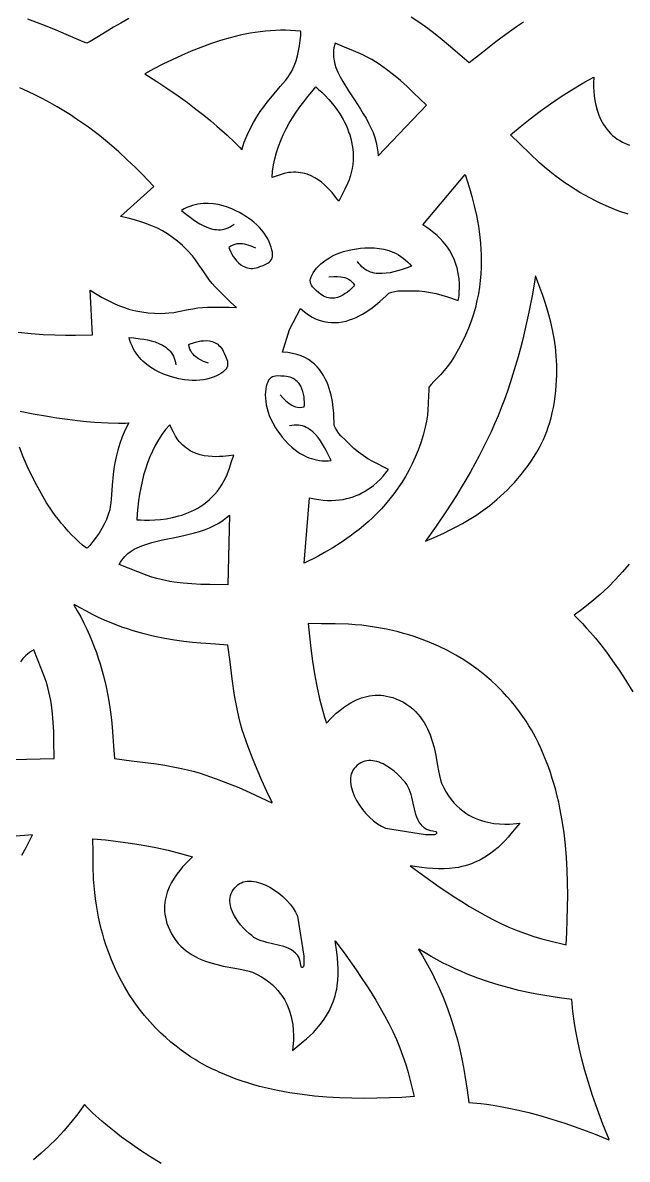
# Model space of a CAD drawing. Extents: x -125 to 125, y -125 to 125.
# Drawn here: x 34.9 to 71.8, y -71.8 to -2.4 of the extents above; entities that cross this region are included whole.
import ezdxf

# ---------------------------------------------------------------- set-up
doc = ezdxf.new("R2010")
doc.units = 0
doc.header["$MEASUREMENT"] = 0
doc.layers.add('LAYER_1', color=18, linetype='CONTINUOUS')
doc.layers.add('LAYER_2', color=150, linetype='CONTINUOUS')

msp = doc.modelspace()

# ---------------------------------------------------------------- linework, layer by layer
at = {"layer": 'LAYER_1'}
for points in [[(41.34, -2.194), (40.837, -2.469), (40.392, -2.724), (40.002, -2.956), (39.387, -3.339), (38.983, -3.591), (38.856, -3.661), (38.779, -3.688), (38.732, -3.681), (38.653, -3.655), (38.402, -3.551), (37.509, -3.16), (36.864, -2.886), (36.084, -2.572), (35.167, -2.223)], [(65.427, -2.418), (64.995, -2.703), (64.572, -3), (63.745, -3.621), (62.928, -4.257), (62.105, -4.885), (61.536, -4.398), (60.852, -3.808), (60.464, -3.484), (60.043, -3.147), (59.587, -2.801), (59.096, -2.451), (58.568, -2.101)], [(71.82, -14.138), (71.25, -13.942), (70.669, -13.712), (70.08, -13.448), (69.783, -13.302), (69.484, -13.146), (69.183, -12.981), (68.88, -12.806), (68.576, -12.62), (68.271, -12.424), (67.964, -12.218), (67.656, -12), (67.347, -11.771), (67.038, -11.531), (66.721, -11.269), (66.412, -10.998), (65.813, -10.435), (65.224, -9.86), (64.63, -9.291), (65.229, -8.799), (65.837, -8.317), (66.456, -7.846), (67.086, -7.391), (67.727, -6.953), (68.38, -6.535), (69.046, -6.139), (69.384, -5.951), (69.726, -5.769), (69.711, -6.144), (69.712, -6.375), (69.723, -6.629), (69.747, -6.901), (69.787, -7.187), (69.845, -7.483), (69.925, -7.783), (70.028, -8.084), (70.159, -8.381), (70.235, -8.527), (70.319, -8.669), (70.411, -8.809), (70.512, -8.945), (70.621, -9.076), (70.74, -9.202), (70.868, -9.323), (71.007, -9.438), (71.155, -9.546), (71.314, -9.647), (71.484, -9.74), (71.666, -9.825), (71.908, -9.92)], [(34.57, -21.342), (35.362, -21.423), (36.111, -21.476), (36.814, -21.507), (37.469, -21.52), (38.072, -21.521), (39.114, -21.507), (38.97, -18.767), (39.303, -18.973), (39.714, -19.218), (39.948, -19.347), (40.201, -19.477), (40.473, -19.605), (40.765, -19.728), (41.075, -19.843), (41.404, -19.946), (41.753, -20.035), (42.12, -20.108), (42.506, -20.16), (42.911, -20.189), (43.335, -20.191), (43.778, -20.165), (44.073, -20.129), (44.367, -20.08), (44.954, -19.964), (45.247, -19.908), (45.541, -19.86), (45.836, -19.826), (46.132, -19.811), (47.012, -19.808), (47.459, -19.816), (47.901, -19.834), (47.572, -19.533), (47.25, -19.222), (46.629, -18.597), (46.43, -18.377), (46.245, -18.145), (45.904, -17.656), (45.571, -17.159), (45.398, -16.916), (45.214, -16.682), (44.92, -16.35), (44.618, -16.053), (44.312, -15.787), (44.002, -15.551), (43.691, -15.342), (43.381, -15.159), (43.075, -14.999), (42.775, -14.86), (42.482, -14.741), (42.199, -14.639), (41.671, -14.478), (41.207, -14.361), (40.826, -14.271), (42.866, -12.436), (42.139, -11.689), (41.711, -11.263), (41.239, -10.809), (40.72, -10.334), (40.153, -9.842), (39.536, -9.34), (39.208, -9.086), (38.867, -8.832), (38.512, -8.578), (38.144, -8.325), (37.763, -8.074), (37.367, -7.824), (36.957, -7.578), (36.532, -7.335), (36.093, -7.097), (35.639, -6.864), (35.17, -6.636), (34.685, -6.415)], [(34.701, -26.16), (35.498, -26.32), (36.247, -26.455), (36.946, -26.567), (37.594, -26.659), (38.193, -26.732), (38.74, -26.788), (39.237, -26.83), (40.075, -26.877), (40.705, -26.891), (41.122, -26.887), (41.325, -26.882), (41.112, -27.312), (40.932, -27.734), (40.782, -28.147), (40.658, -28.55), (40.558, -28.941), (40.478, -29.32), (40.416, -29.685), (40.369, -30.035), (40.307, -30.687), (40.268, -31.267), (40.229, -31.767), (40.201, -31.984), (40.165, -32.178), (40.081, -32.479), (39.971, -32.771), (39.838, -33.056), (39.685, -33.333), (39.516, -33.603), (39.335, -33.864), (39.145, -34.118), (38.948, -34.364), (38.857, -34.459), (38.806, -34.501), (38.75, -34.535), (38.512, -34.34), (38.281, -34.136), (38.057, -33.926), (37.839, -33.709), (37.628, -33.485), (37.423, -33.255), (37.224, -33.019), (37.031, -32.777), (36.844, -32.529), (36.663, -32.277), (36.317, -31.757), (35.992, -31.22), (35.688, -30.668), (35.402, -30.103), (35.135, -29.527), (34.885, -28.943), (34.651, -28.353)], [(71.876, -35.502), (71.472, -35.979), (71.045, -36.447), (70.592, -36.904), (70.114, -37.351), (69.608, -37.786), (69.076, -38.21), (68.515, -38.62), (68.682, -38.788), (69.025, -39.136), (69.255, -39.382), (69.52, -39.678), (69.817, -40.026), (70.143, -40.428), (70.495, -40.885), (70.871, -41.399), (71.267, -41.972), (71.68, -42.606), (72.108, -43.301)], [(32.515, -47.466), (36.778, -47.367), (36.763, -46.274), (36.748, -45.726), (36.721, -45.18), (36.677, -44.635), (36.611, -44.094), (36.568, -43.826), (36.518, -43.559), (36.46, -43.293), (36.394, -43.029), (36.307, -42.736), (36.209, -42.447), (35.989, -41.876), (35.754, -41.31), (35.526, -40.742), (35.39, -40.82), (35.264, -40.904), (35.149, -40.991), (35.044, -41.082), (34.863, -41.271), (34.715, -41.462)], [(34.805, -53.274), (35.057, -52.812), (35.46, -52.022), (31.466, -52.362)], [(43.312, -72.098), (42.616, -71.67), (41.983, -71.256), (41.41, -70.86), (40.896, -70.485), (40.438, -70.132), (40.036, -69.806), (39.688, -69.509), (39.146, -69.015), (38.798, -68.672), (38.631, -68.505), (38.22, -69.066), (37.797, -69.598), (37.361, -70.103), (36.915, -70.582), (36.457, -71.035), (35.989, -71.462), (35.512, -71.866)]]:
    msp.add_lwpolyline(points, dxfattribs=at)
for points in [[(51.821, -2.966), (51.514, -2.936), (51.207, -2.916), (50.9, -2.907), (50.592, -2.906), (50.285, -2.915), (49.977, -2.933), (49.669, -2.959), (49.362, -2.994), (49.054, -3.036), (48.748, -3.087), (48.136, -3.209), (47.526, -3.359), (46.921, -3.535), (46.319, -3.732), (45.723, -3.951), (45.133, -4.187), (44.55, -4.439), (43.975, -4.705), (43.408, -4.981), (42.851, -5.267), (42.304, -5.559), (43.035, -6.025), (43.712, -6.476), (44.337, -6.909), (44.91, -7.324), (45.434, -7.718), (45.909, -8.089), (46.336, -8.437), (46.716, -8.759), (47.343, -9.318), (47.798, -9.753), (48.09, -10.051), (48.229, -10.198), (48.383, -9.744), (48.555, -9.318), (48.74, -8.919), (48.937, -8.547), (49.143, -8.199), (49.354, -7.875), (49.569, -7.574), (49.783, -7.293), (50.2, -6.788), (50.583, -6.35), (50.909, -5.969), (51.043, -5.796), (51.154, -5.633), (51.307, -5.361), (51.436, -5.076), (51.544, -4.78), (51.632, -4.477), (51.703, -4.167), (51.76, -3.854), (51.804, -3.54), (51.839, -3.227), (51.843, -3.095), (51.835, -3.03)], [(56.555, -10.573), (59.5, -7.488), (58.716, -6.725), (58.318, -6.349), (57.912, -5.981), (57.496, -5.627), (57.067, -5.292), (56.847, -5.132), (56.623, -4.978), (56.394, -4.832), (56.161, -4.692), (55.892, -4.546), (55.618, -4.411), (55.059, -4.163), (54.493, -3.929), (53.93, -3.688), (53.888, -3.84), (53.859, -3.988), (53.839, -4.131), (53.83, -4.27), (53.835, -4.531), (53.866, -4.771), (53.915, -4.985), (53.975, -5.173), (54.094, -5.459), (54.238, -5.753), (54.396, -6.041), (54.74, -6.606), (55.106, -7.164), (55.472, -7.72), (55.648, -8), (55.816, -8.283), (55.973, -8.569), (56.117, -8.86), (56.244, -9.156), (56.353, -9.458), (56.44, -9.767), (56.503, -10.085), (56.533, -10.328)], [(51.142, -21.177), (51.821, -19.896), (52.059, -20.101), (52.297, -20.276), (52.536, -20.421), (52.774, -20.537), (53.011, -20.628), (53.246, -20.694), (53.48, -20.736), (53.71, -20.757), (53.938, -20.759), (54.162, -20.741), (54.383, -20.707), (54.598, -20.658), (54.809, -20.596), (55.014, -20.521), (55.214, -20.436), (55.406, -20.343), (55.592, -20.242), (55.771, -20.136), (56.104, -19.913), (56.401, -19.687), (56.658, -19.471), (57.039, -19.12), (57.154, -19.01), (57.215, -18.962), (57.39, -18.897), (57.572, -18.853), (57.758, -18.825), (57.948, -18.811), (58.332, -18.806), (58.713, -18.807), (59.063, -18.817), (59.411, -18.852), (59.757, -18.909), (60.102, -18.984), (60.443, -19.076), (60.782, -19.179), (61.448, -19.41), (61.473, -19.242), (61.494, -19.084), (61.512, -18.884), (61.522, -18.646), (61.519, -18.376), (61.496, -18.077), (61.449, -17.756), (61.372, -17.416), (61.321, -17.241), (61.26, -17.064), (61.188, -16.884), (61.105, -16.702), (61.011, -16.52), (60.904, -16.338), (60.784, -16.155), (60.651, -15.974), (60.502, -15.795), (60.339, -15.617), (60.16, -15.442), (59.964, -15.271), (59.751, -15.103), (59.519, -14.941), (59.275, -14.776), (61.86, -11.711), (61.99, -12.104), (62.133, -12.555), (62.281, -13.06), (62.427, -13.616), (62.563, -14.218), (62.68, -14.863), (62.73, -15.2), (62.773, -15.547), (62.807, -15.902), (62.833, -16.265), (62.848, -16.637), (62.852, -17.015), (62.844, -17.401), (62.823, -17.793), (62.788, -18.19), (62.739, -18.593), (62.674, -19.001), (62.591, -19.413), (62.492, -19.829), (62.373, -20.249), (62.235, -20.671), (62.077, -21.096), (61.897, -21.523), (61.695, -21.951), (61.469, -22.381), (61.219, -22.811), (61.005, -23.137), (60.786, -23.431), (60.568, -23.697), (60.355, -23.936), (59.966, -24.352), (59.8, -24.535), (59.661, -24.705), (59.641, -24.925), (59.63, -25.172), (59.613, -25.741), (59.594, -26.062), (59.561, -26.404), (59.508, -26.766), (59.428, -27.148), (59.301, -27.629), (59.157, -28.092), (58.997, -28.538), (58.823, -28.967), (58.634, -29.38), (58.433, -29.776), (58.22, -30.157), (57.996, -30.521), (57.763, -30.871), (57.521, -31.205), (57.271, -31.525), (57.014, -31.831), (56.752, -32.123), (56.485, -32.401), (56.214, -32.666), (55.941, -32.918), (55.666, -33.157), (55.391, -33.384), (55.115, -33.599), (54.842, -33.802), (54.302, -34.175), (53.781, -34.505), (53.285, -34.795), (52.823, -35.047), (52.033, -35.45), (52.372, -31.456), (52.661, -31.512), (52.94, -31.56), (53.209, -31.592), (53.469, -31.61), (53.719, -31.613), (53.96, -31.603), (54.192, -31.581), (54.415, -31.547), (54.629, -31.503), (54.833, -31.449), (55.029, -31.387), (55.215, -31.317), (55.393, -31.241), (55.562, -31.159), (55.722, -31.071), (56.017, -30.886), (56.277, -30.692), (56.504, -30.496), (56.698, -30.307), (56.859, -30.132), (57.084, -29.852), (57.186, -29.715), (56.868, -29.565), (56.551, -29.407), (56.239, -29.241), (55.933, -29.064), (55.636, -28.874), (55.35, -28.669), (55.08, -28.448), (54.826, -28.207), (54.555, -27.939), (54.287, -27.664), (54.163, -27.52), (54.051, -27.368), (53.953, -27.209), (53.875, -27.039), (53.863, -26.803), (53.857, -26.573), (53.842, -26.285), (53.813, -25.95), (53.762, -25.58), (53.684, -25.188), (53.633, -24.986), (53.573, -24.784), (53.503, -24.581), (53.422, -24.38), (53.33, -24.182), (53.225, -23.989), (53.107, -23.802), (52.975, -23.622), (52.829, -23.451), (52.667, -23.291), (52.489, -23.143), (52.294, -23.008), (52.081, -22.888), (51.849, -22.784), (51.598, -22.699), (51.327, -22.632), (51.035, -22.587), (50.722, -22.564)], [(63.882, -26.454), (63.67, -26.941), (63.448, -27.429), (63.215, -27.918), (62.973, -28.406), (62.723, -28.894), (62.463, -29.38), (62.194, -29.866), (61.918, -30.349), (61.634, -30.831), (61.342, -31.31), (61.043, -31.786), (60.737, -32.258), (60.106, -33.192), (59.451, -34.107), (59.975, -33.869), (60.607, -33.582), (60.957, -33.414), (61.327, -33.227), (61.713, -33.018), (62.113, -32.784), (62.525, -32.525), (62.945, -32.236), (63.371, -31.916), (63.801, -31.563), (64.231, -31.173), (64.446, -30.964), (64.66, -30.745), (64.873, -30.516), (65.084, -30.277), (65.294, -30.027), (65.502, -29.765), (65.71, -29.486), (65.905, -29.208), (66.085, -28.931), (66.251, -28.658), (66.402, -28.391), (66.537, -28.132), (66.657, -27.883), (66.76, -27.646), (66.853, -27.404), (66.944, -27.143), (67.03, -26.864), (67.112, -26.568), (67.187, -26.258), (67.255, -25.934), (67.314, -25.599), (67.364, -25.255), (67.402, -24.923), (67.431, -24.598), (67.45, -24.279), (67.462, -23.967), (67.461, -23.361), (67.432, -22.781), (67.378, -22.227), (67.303, -21.7), (67.21, -21.199), (67.103, -20.724), (66.985, -20.276), (66.859, -19.855), (66.731, -19.461), (66.602, -19.095), (66.358, -18.445), (66.155, -17.906), (65.971, -19.016), (65.758, -20.123), (65.64, -20.673), (65.515, -21.221), (65.383, -21.766), (65.244, -22.308), (65.097, -22.846), (64.944, -23.379), (64.784, -23.907), (64.617, -24.429), (64.444, -24.946), (64.263, -25.456), (64.076, -25.958)], [(47.477, -32.504), (47.378, -36.768), (46.285, -36.753), (45.737, -36.738), (45.19, -36.71), (44.645, -36.666), (44.105, -36.6), (43.836, -36.558), (43.569, -36.508), (43.303, -36.45), (43.04, -36.383), (42.747, -36.297), (42.457, -36.199), (41.887, -35.979), (41.32, -35.744), (40.752, -35.516), (40.83, -35.379), (40.914, -35.254), (41.002, -35.139), (41.093, -35.034), (41.281, -34.852), (41.473, -34.705), (41.659, -34.588), (41.834, -34.498), (42.121, -34.38), (42.43, -34.274), (42.745, -34.182), (43.389, -34.025), (44.042, -33.89), (44.694, -33.755), (45.016, -33.682), (45.335, -33.601), (45.648, -33.509), (45.956, -33.406), (46.255, -33.286), (46.546, -33.149), (46.826, -32.992), (47.095, -32.812), (47.288, -32.661)], [(50.055, -50.044), (50.082, -50.052), (49.767, -49.385), (49.458, -48.713), (49.16, -48.035), (48.876, -47.352), (48.613, -46.662), (48.373, -45.964), (48.264, -45.612), (48.162, -45.258), (48.069, -44.902), (47.984, -44.543), (47.88, -44.037), (47.791, -43.528), (47.645, -42.504), (47.517, -41.476), (47.38, -40.45), (46.633, -40.392), (45.732, -40.326), (45.228, -40.281), (44.692, -40.221), (44.126, -40.143), (43.531, -40.044), (42.91, -39.918), (42.264, -39.761), (41.596, -39.571), (41.254, -39.461), (40.907, -39.342), (40.556, -39.212), (40.201, -39.07), (39.841, -38.917), (39.477, -38.752), (39.11, -38.575), (38.74, -38.384), (38.366, -38.179), (37.99, -37.96), (38.002, -37.992), (37.971, -37.979), (38.189, -38.356), (38.394, -38.729), (38.585, -39.1), (38.763, -39.467), (38.928, -39.83), (39.081, -40.19), (39.222, -40.546), (39.352, -40.897), (39.472, -41.244), (39.581, -41.586), (39.772, -42.254), (39.928, -42.899), (40.054, -43.521), (40.154, -44.116), (40.231, -44.682), (40.291, -45.218), (40.337, -45.721), (40.402, -46.623), (40.461, -47.37), (41.487, -47.507), (42.514, -47.634), (43.027, -47.703), (43.538, -47.781), (44.047, -47.869), (44.554, -47.973), (44.912, -48.058), (45.268, -48.152), (45.622, -48.254), (45.974, -48.363), (46.672, -48.603), (47.362, -48.866), (48.046, -49.149), (48.723, -49.447), (50.063, -50.072)], [(58.52, -53.919), (59.398, -54.565), (60.289, -55.2), (60.742, -55.51), (61.198, -55.814), (61.659, -56.11), (62.125, -56.398), (62.596, -56.675), (63.072, -56.941), (63.555, -57.195), (64.043, -57.435), (64.537, -57.66), (65.037, -57.869), (65.544, -58.061), (66.058, -58.234), (66.546, -58.375), (67.039, -58.499), (68.027, -58.738), (68.068, -57.987), (68.1, -57.23), (68.121, -56.47), (68.129, -55.707), (68.121, -54.943), (68.097, -54.179), (68.054, -53.417), (67.991, -52.657), (67.905, -51.902), (67.794, -51.152), (67.658, -50.409), (67.58, -50.04), (67.494, -49.674), (67.401, -49.31), (67.3, -48.949), (67.191, -48.59), (67.074, -48.234), (66.949, -47.882), (66.815, -47.532), (66.673, -47.186), (66.521, -46.844), (66.46, -46.703), (66.341, -46.441), (66.16, -46.075), (65.911, -45.621), (65.759, -45.366), (65.588, -45.095), (65.397, -44.811), (65.186, -44.515), (64.953, -44.208), (64.699, -43.894), (64.421, -43.575), (64.121, -43.252), (63.796, -42.927), (63.447, -42.602), (63.072, -42.28), (62.671, -41.963), (62.243, -41.651), (61.788, -41.349), (61.304, -41.057), (60.792, -40.777), (60.25, -40.513), (59.677, -40.264), (59.074, -40.035), (58.76, -39.928), (58.439, -39.826), (58.109, -39.73), (57.771, -39.64), (57.425, -39.556), (57.07, -39.479), (56.707, -39.408), (56.336, -39.345), (55.955, -39.288), (55.566, -39.239), (55.158, -39.2), (54.748, -39.173), (53.926, -39.148), (53.103, -39.138), (52.28, -39.12), (52.356, -39.892), (52.445, -40.663), (52.55, -41.433), (52.673, -42.2), (52.817, -42.963), (52.983, -43.721), (53.175, -44.472), (53.28, -44.844), (53.393, -45.214), (53.648, -44.938), (53.812, -44.776), (53.999, -44.604), (54.209, -44.429), (54.439, -44.255), (54.69, -44.087), (54.958, -43.93), (55.244, -43.791), (55.546, -43.673), (55.703, -43.624), (55.864, -43.583), (56.027, -43.549), (56.195, -43.524), (56.365, -43.509), (56.538, -43.504), (56.714, -43.509), (56.893, -43.525), (57.075, -43.554), (57.258, -43.595), (57.444, -43.649), (57.633, -43.718), (57.871, -43.822), (58.094, -43.938), (58.3, -44.064), (58.492, -44.201), (58.669, -44.346), (58.833, -44.499), (58.984, -44.661), (59.122, -44.828), (59.248, -45.002), (59.364, -45.181), (59.469, -45.365), (59.564, -45.552), (59.65, -45.742), (59.728, -45.934), (59.86, -46.321), (59.967, -46.708), (60.053, -47.088), (60.185, -47.803), (60.24, -48.125), (60.297, -48.416), (60.358, -48.669), (60.431, -48.878), (60.563, -49.159), (60.705, -49.419), (60.856, -49.657), (61.015, -49.877), (61.182, -50.077), (61.356, -50.259), (61.535, -50.424), (61.719, -50.572), (61.907, -50.705), (62.098, -50.823), (62.29, -50.926), (62.484, -51.017), (62.679, -51.095), (62.872, -51.162), (63.064, -51.218), (63.253, -51.264), (63.621, -51.329), (63.968, -51.364), (64.286, -51.376), (64.569, -51.371), (64.999, -51.337), (65.2, -51.313), (64.961, -51.608), (64.666, -51.973), (64.495, -52.173), (64.307, -52.38), (64.1, -52.59), (63.875, -52.8), (63.629, -53.006), (63.362, -53.205), (63.073, -53.393), (62.761, -53.568), (62.424, -53.724), (62.247, -53.795), (62.063, -53.86), (61.872, -53.919), (61.674, -53.971), (61.47, -54.016), (61.258, -54.053), (60.919, -54.094), (60.577, -54.11), (60.234, -54.107), (59.89, -54.088), (59.546, -54.056), (59.203, -54.015)], [(59.39, -51.621), (59.265, -51.509), (59.157, -51.384), (59.066, -51.247), (58.988, -51.101), (58.921, -50.946), (58.865, -50.784), (58.772, -50.443), (58.693, -50.092), (58.611, -49.74), (58.563, -49.568), (58.509, -49.4), (58.446, -49.238), (58.372, -49.083), (58.3, -48.965), (58.197, -48.824), (58.065, -48.665), (57.908, -48.496), (57.73, -48.322), (57.532, -48.149), (57.317, -47.984), (57.09, -47.833), (56.853, -47.702), (56.732, -47.647), (56.609, -47.599), (56.485, -47.559), (56.361, -47.528), (56.237, -47.507), (56.112, -47.496), (55.988, -47.497), (55.866, -47.51), (55.744, -47.536), (55.624, -47.576), (55.506, -47.631), (55.391, -47.7), (55.278, -47.786), (55.169, -47.889), (55.086, -47.985), (55.017, -48.089), (54.961, -48.199), (54.918, -48.314), (54.888, -48.434), (54.87, -48.558), (54.863, -48.687), (54.868, -48.819), (54.883, -48.954), (54.908, -49.091), (54.942, -49.23), (54.986, -49.37), (55.098, -49.652), (55.241, -49.933), (55.41, -50.209), (55.601, -50.474), (55.811, -50.726), (56.036, -50.959), (56.27, -51.169), (56.512, -51.352), (56.756, -51.504), (56.878, -51.568), (56.999, -51.621), (59.447, -52.008), (59.698, -52.013), (59.919, -52.012), (60.009, -52.003), (60.079, -51.985), (60.127, -51.957), (60.141, -51.938), (60.147, -51.916), (60.145, -51.891), (60.133, -51.871), (60.08, -51.841), (59.892, -51.803), (59.771, -51.781), (59.642, -51.748), (59.512, -51.697), (59.45, -51.662)], [(53.929, -58.51), (54.575, -59.387), (55.21, -60.279), (55.52, -60.731), (55.824, -61.188), (56.12, -61.649), (56.408, -62.115), (56.685, -62.586), (56.951, -63.062), (57.205, -63.544), (57.445, -64.032), (57.67, -64.526), (57.879, -65.027), (58.071, -65.534), (58.244, -66.048), (58.386, -66.536), (58.51, -67.028), (58.748, -68.016), (57.997, -68.058), (57.241, -68.09), (56.48, -68.111), (55.718, -68.119), (54.954, -68.111), (54.19, -68.087), (53.427, -68.044), (52.667, -67.98), (51.912, -67.894), (51.162, -67.784), (50.419, -67.648), (50.05, -67.569), (49.684, -67.484), (49.32, -67.39), (48.959, -67.29), (48.6, -67.181), (48.245, -67.064), (47.892, -66.939), (47.543, -66.805), (47.197, -66.662), (46.854, -66.511), (46.713, -66.449), (46.451, -66.331), (46.085, -66.15), (45.631, -65.901), (45.376, -65.749), (45.106, -65.578), (44.821, -65.387), (44.525, -65.175), (44.219, -64.943), (43.905, -64.688), (43.585, -64.411), (43.262, -64.11), (42.937, -63.786), (42.613, -63.436), (42.29, -63.062), (41.973, -62.661), (41.662, -62.233), (41.359, -61.778), (41.067, -61.294), (40.788, -60.782), (40.523, -60.239), (40.275, -59.667), (40.045, -59.063), (39.938, -58.75), (39.836, -58.428), (39.741, -58.099), (39.651, -57.761), (39.567, -57.414), (39.489, -57.06), (39.419, -56.697), (39.355, -56.325), (39.299, -55.945), (39.249, -55.556), (39.21, -55.147), (39.184, -54.737), (39.158, -53.915), (39.148, -53.092), (39.13, -52.27), (39.902, -52.345), (40.673, -52.435), (41.443, -52.54), (42.21, -52.663), (42.973, -52.806), (43.731, -52.973), (44.482, -53.164), (44.854, -53.27), (45.225, -53.383), (44.948, -53.637), (44.786, -53.801), (44.615, -53.989), (44.439, -54.199), (44.265, -54.429), (44.097, -54.679), (43.941, -54.948), (43.801, -55.234), (43.684, -55.536), (43.635, -55.693), (43.593, -55.853), (43.559, -56.017), (43.535, -56.184), (43.519, -56.355), (43.514, -56.528), (43.519, -56.704), (43.536, -56.883), (43.564, -57.064), (43.605, -57.248), (43.66, -57.434), (43.728, -57.622), (43.832, -57.861), (43.948, -58.083), (44.075, -58.29), (44.211, -58.482), (44.356, -58.659), (44.51, -58.823), (44.671, -58.973), (44.839, -59.112), (45.012, -59.238), (45.191, -59.353), (45.375, -59.458), (45.562, -59.554), (45.752, -59.64), (45.944, -59.717), (46.332, -59.85), (46.719, -59.957), (47.099, -60.043), (47.813, -60.174), (48.135, -60.23), (48.426, -60.286), (48.679, -60.348), (48.888, -60.421), (49.169, -60.553), (49.429, -60.694), (49.668, -60.845), (49.887, -61.005), (50.087, -61.172), (50.269, -61.345), (50.434, -61.525), (50.582, -61.709), (50.715, -61.896), (50.833, -62.087), (50.937, -62.28), (51.027, -62.474), (51.106, -62.668), (51.172, -62.862), (51.228, -63.054), (51.274, -63.243), (51.339, -63.611), (51.375, -63.957), (51.387, -64.276), (51.382, -64.559), (51.347, -64.989), (51.323, -65.19), (51.619, -64.951), (51.984, -64.656), (52.183, -64.484), (52.39, -64.296), (52.6, -64.09), (52.81, -63.865), (53.016, -63.619), (53.215, -63.352), (53.404, -63.063), (53.578, -62.751), (53.735, -62.414), (53.805, -62.236), (53.87, -62.052), (53.929, -61.861), (53.981, -61.664), (54.026, -61.459), (54.064, -61.248), (54.104, -60.908), (54.121, -60.567), (54.118, -60.223), (54.098, -59.88), (54.066, -59.536), (54.025, -59.192)], [(51.631, -59.38), (51.519, -59.254), (51.394, -59.147), (51.258, -59.055), (51.111, -58.977), (50.956, -58.911), (50.794, -58.854), (50.454, -58.762), (50.102, -58.682), (49.75, -58.6), (49.578, -58.553), (49.41, -58.499), (49.248, -58.436), (49.093, -58.361), (48.976, -58.289), (48.834, -58.186), (48.676, -58.055), (48.506, -57.898), (48.332, -57.719), (48.159, -57.521), (47.994, -57.307), (47.843, -57.08), (47.713, -56.843), (47.657, -56.722), (47.609, -56.599), (47.569, -56.475), (47.538, -56.351), (47.517, -56.226), (47.507, -56.102), (47.508, -55.978), (47.521, -55.855), (47.547, -55.734), (47.587, -55.614), (47.641, -55.496), (47.711, -55.38), (47.796, -55.268), (47.899, -55.158), (47.996, -55.075), (48.099, -55.006), (48.209, -54.951), (48.324, -54.908), (48.444, -54.878), (48.569, -54.86), (48.697, -54.853), (48.829, -54.858), (48.964, -54.872), (49.101, -54.897), (49.24, -54.932), (49.381, -54.976), (49.663, -55.088), (49.944, -55.231), (50.219, -55.4), (50.484, -55.591), (50.736, -55.801), (50.969, -56.025), (51.179, -56.26), (51.363, -56.502), (51.515, -56.746), (51.578, -56.867), (51.632, -56.988), (52.018, -59.436), (52.024, -59.688), (52.022, -59.909), (52.013, -59.999), (51.995, -60.069), (51.967, -60.117), (51.948, -60.13), (51.926, -60.137), (51.901, -60.135), (51.881, -60.122), (51.852, -60.07), (51.814, -59.881), (51.791, -59.76), (51.758, -59.631), (51.707, -59.502), (51.673, -59.439)], [(70.637, -70.626), (70.66, -70.631), (70.277, -69.688), (69.941, -68.794), (69.648, -67.951), (69.395, -67.16), (69.179, -66.421), (68.997, -65.737), (68.847, -65.107), (68.724, -64.534), (68.626, -64.017), (68.551, -63.559), (68.452, -62.82), (68.405, -62.328), (68.383, -62.089), (67.637, -61.974), (66.741, -61.836), (66.242, -61.75), (65.711, -61.647), (65.15, -61.526), (64.561, -61.382), (63.945, -61.211), (63.304, -61.012), (62.641, -60.78), (61.957, -60.512), (61.607, -60.364), (61.253, -60.205), (60.895, -60.036), (60.532, -59.856), (60.166, -59.664), (59.796, -59.46), (59.422, -59.244), (59.045, -59.016), (59.059, -59.049), (59.026, -59.035), (59.255, -59.412), (59.471, -59.785), (59.674, -60.155), (59.866, -60.522), (60.046, -60.884), (60.216, -61.243), (60.523, -61.946), (60.79, -62.631), (61.022, -63.294), (61.222, -63.935), (61.392, -64.55), (61.536, -65.14), (61.658, -65.701), (61.76, -66.232), (61.846, -66.731), (61.985, -67.627), (62.099, -68.373), (62.338, -68.394), (62.831, -68.442), (63.17, -68.483), (63.569, -68.54), (64.027, -68.616), (64.544, -68.714), (65.117, -68.837), (65.747, -68.987), (66.432, -69.169), (67.17, -69.385), (67.961, -69.637), (68.804, -69.931), (69.698, -70.267), (70.641, -70.65)]]:
    msp.add_lwpolyline(points, close=True, dxfattribs=at)
at = {"layer": 'LAYER_2'}
for points in [[(50.084, -11.887), (50.111, -11.505), (50.164, -11.125), (50.242, -10.749), (50.342, -10.376), (50.464, -10.008), (50.605, -9.644), (50.765, -9.286), (50.941, -8.933), (51.132, -8.586), (51.337, -8.245), (51.553, -7.912), (51.78, -7.586), (52.015, -7.268), (52.257, -6.958), (52.505, -6.658), (52.757, -6.367), (52.924, -6.513), (53.115, -6.69), (53.323, -6.898), (53.542, -7.134), (53.766, -7.397), (53.99, -7.688), (54.207, -8.005), (54.411, -8.346), (54.506, -8.525), (54.596, -8.71), (54.679, -8.901), (54.756, -9.098), (54.824, -9.3), (54.884, -9.507), (54.935, -9.719), (54.976, -9.936), (55.006, -10.158), (55.024, -10.385), (55.03, -10.616), (55.023, -10.852), (55.002, -11.093), (54.966, -11.337), (54.915, -11.586), (54.848, -11.838), (54.783, -12.034), (54.706, -12.226), (54.529, -12.6), (54.339, -12.969), (54.155, -13.341), (53.976, -13.111), (53.741, -12.822), (53.602, -12.664), (53.449, -12.504), (53.281, -12.345), (53.098, -12.19), (52.901, -12.044), (52.687, -11.911), (52.459, -11.795), (52.215, -11.699), (52.087, -11.66), (51.955, -11.627), (51.818, -11.602), (51.678, -11.585), (51.534, -11.575), (51.386, -11.574), (51.234, -11.582), (51.077, -11.6), (50.819, -11.653), (50.568, -11.728), (50.323, -11.811)], [(43.83, -26.999), (43.579, -27.288), (43.348, -27.594), (43.137, -27.915), (42.945, -28.25), (42.77, -28.596), (42.613, -28.954), (42.472, -29.32), (42.347, -29.694), (42.237, -30.075), (42.141, -30.46), (42.058, -30.849), (41.988, -31.239), (41.93, -31.631), (41.882, -32.021), (41.845, -32.409), (41.817, -32.793), (42.039, -32.807), (42.299, -32.817), (42.592, -32.817), (42.914, -32.805), (43.26, -32.777), (43.623, -32.73), (44, -32.66), (44.386, -32.563), (44.58, -32.503), (44.774, -32.435), (44.968, -32.359), (45.161, -32.275), (45.353, -32.18), (45.542, -32.076), (45.727, -31.962), (45.91, -31.837), (46.088, -31.702), (46.261, -31.554), (46.429, -31.395), (46.591, -31.223), (46.746, -31.038), (46.894, -30.84), (47.034, -30.628), (47.165, -30.402), (47.257, -30.218), (47.339, -30.028), (47.478, -29.638), (47.604, -29.242), (47.737, -28.849), (47.448, -28.885), (47.077, -28.924), (46.868, -28.937), (46.646, -28.942), (46.415, -28.936), (46.176, -28.916), (45.933, -28.88), (45.688, -28.823), (45.444, -28.744), (45.204, -28.639), (45.086, -28.576), (44.97, -28.505), (44.855, -28.427), (44.744, -28.34), (44.635, -28.245), (44.53, -28.141), (44.428, -28.027), (44.33, -27.904), (44.185, -27.684), (44.06, -27.454), (43.946, -27.222)]]:
    msp.add_lwpolyline(points, close=True, dxfattribs=at)
for points in [[(49.095, -16.213), (48.804, -16.091), (48.611, -16.021), (48.395, -15.965), (48.28, -15.947), (48.163, -15.938), (48.043, -15.94), (47.921, -15.954), (47.799, -15.983), (47.677, -16.028), (47.556, -16.091), (47.437, -16.174), (47.475, -16.264), (47.565, -16.458), (47.63, -16.581), (47.709, -16.712), (47.803, -16.848), (47.911, -16.982), (48.033, -17.108), (48.171, -17.223), (48.325, -17.319), (48.407, -17.359), (48.494, -17.392), (48.585, -17.418), (48.68, -17.436), (48.779, -17.445), (48.882, -17.445), (48.989, -17.436), (49.101, -17.415), (49.217, -17.383), (49.337, -17.339), (49.534, -17.262), (49.732, -17.175), (49.824, -17.123), (49.907, -17.063), (49.98, -16.992), (50.038, -16.91), (50.076, -16.818), (50.099, -16.71), (50.105, -16.588), (50.096, -16.452), (50.071, -16.306), (50.03, -16.15), (49.973, -15.986), (49.901, -15.816), (49.813, -15.643), (49.709, -15.467), (49.591, -15.291), (49.457, -15.117), (49.308, -14.945), (49.143, -14.779), (48.964, -14.619), (48.769, -14.468), (48.479, -14.269), (48.297, -14.156), (48.092, -14.038), (47.867, -13.922), (47.623, -13.811), (47.362, -13.708), (47.086, -13.619), (46.797, -13.548), (46.496, -13.499), (46.185, -13.476), (46.027, -13.476), (45.867, -13.484), (45.706, -13.501), (45.543, -13.527), (45.379, -13.562), (45.215, -13.608), (45.05, -13.665), (44.884, -13.733), (44.718, -13.813), (44.553, -13.906), (44.781, -14.085), (45.087, -14.328), (45.264, -14.46), (45.456, -14.593), (45.66, -14.719), (45.875, -14.835), (46.098, -14.936), (46.328, -15.014), (46.445, -15.044), (46.564, -15.066), (46.683, -15.081), (46.803, -15.086), (46.923, -15.083), (47.043, -15.069), (47.163, -15.044), (47.283, -15.009), (47.403, -14.961), (47.522, -14.901), (47.639, -14.827), (47.756, -14.739)], [(53.544, -17.953), (53.858, -17.935), (54.064, -17.935), (54.286, -17.956), (54.4, -17.978), (54.514, -18.009), (54.626, -18.051), (54.736, -18.105), (54.841, -18.174), (54.941, -18.257), (55.033, -18.357), (55.117, -18.476), (55.05, -18.548), (54.9, -18.701), (54.797, -18.794), (54.678, -18.891), (54.544, -18.987), (54.398, -19.076), (54.239, -19.154), (54.07, -19.215), (53.893, -19.254), (53.802, -19.263), (53.709, -19.265), (53.615, -19.259), (53.52, -19.244), (53.423, -19.219), (53.326, -19.184), (53.229, -19.139), (53.13, -19.081), (53.032, -19.012), (52.934, -18.93), (52.774, -18.79), (52.618, -18.642), (52.549, -18.562), (52.491, -18.477), (52.447, -18.386), (52.42, -18.289), (52.415, -18.19), (52.43, -18.081), (52.466, -17.963), (52.521, -17.839), (52.594, -17.709), (52.686, -17.576), (52.795, -17.442), (52.92, -17.307), (53.062, -17.173), (53.219, -17.043), (53.39, -16.917), (53.576, -16.798), (53.774, -16.687), (53.985, -16.586), (54.208, -16.497), (54.443, -16.42), (54.783, -16.331), (54.993, -16.286), (55.225, -16.245), (55.477, -16.212), (55.744, -16.189), (56.024, -16.181), (56.314, -16.191), (56.611, -16.222), (56.91, -16.277), (57.21, -16.36), (57.359, -16.414), (57.507, -16.475), (57.653, -16.546), (57.798, -16.625), (57.94, -16.714), (58.079, -16.813), (58.215, -16.922), (58.348, -17.042), (58.476, -17.174), (58.601, -17.317), (58.325, -17.409), (57.955, -17.534), (57.743, -17.599), (57.518, -17.658), (57.283, -17.709), (57.042, -17.745), (56.798, -17.764), (56.554, -17.76), (56.434, -17.749), (56.315, -17.73), (56.198, -17.703), (56.084, -17.668), (55.972, -17.624), (55.863, -17.57), (55.759, -17.506), (55.658, -17.432), (55.562, -17.347), (55.47, -17.25), (55.384, -17.14), (55.304, -17.018)], [(46.19, -23.241), (45.898, -23.122), (45.712, -23.034), (45.52, -22.921), (45.426, -22.853), (45.337, -22.776), (45.253, -22.69), (45.177, -22.594), (45.111, -22.487), (45.056, -22.369), (45.015, -22.239), (44.99, -22.096), (45.081, -22.059), (45.282, -21.986), (45.414, -21.945), (45.563, -21.908), (45.725, -21.878), (45.896, -21.86), (46.072, -21.857), (46.251, -21.873), (46.428, -21.914), (46.514, -21.944), (46.599, -21.982), (46.681, -22.028), (46.761, -22.082), (46.838, -22.146), (46.911, -22.218), (46.98, -22.301), (47.044, -22.395), (47.103, -22.499), (47.157, -22.616), (47.242, -22.81), (47.321, -23.011), (47.349, -23.113), (47.365, -23.214), (47.367, -23.315), (47.349, -23.415), (47.312, -23.507), (47.252, -23.599), (47.169, -23.69), (47.067, -23.779), (46.945, -23.865), (46.806, -23.946), (46.65, -24.022), (46.479, -24.091), (46.294, -24.151), (46.097, -24.202), (45.889, -24.243), (45.671, -24.272), (45.444, -24.288), (45.21, -24.289), (44.97, -24.275), (44.726, -24.245), (44.38, -24.18), (44.171, -24.131), (43.943, -24.069), (43.702, -23.992), (43.45, -23.899), (43.194, -23.786), (42.936, -23.654), (42.681, -23.5), (42.433, -23.322), (42.198, -23.119), (42.086, -23.007), (41.978, -22.888), (41.876, -22.762), (41.779, -22.629), (41.688, -22.488), (41.604, -22.339), (41.528, -22.182), (41.459, -22.017), (41.398, -21.843), (41.347, -21.66), (41.635, -21.695), (42.023, -21.739), (42.242, -21.771), (42.471, -21.814), (42.705, -21.868), (42.939, -21.938), (43.168, -22.025), (43.386, -22.132), (43.49, -22.194), (43.589, -22.262), (43.684, -22.336), (43.772, -22.416), (43.855, -22.504), (43.93, -22.599), (43.998, -22.701), (44.057, -22.811), (44.108, -22.929), (44.149, -23.056), (44.181, -23.192), (44.201, -23.336)], [(50.566, -25.156), (50.776, -25.391), (50.921, -25.536), (51.093, -25.679), (51.189, -25.744), (51.292, -25.803), (51.401, -25.852), (51.517, -25.891), (51.64, -25.917), (51.769, -25.929), (51.905, -25.923), (52.048, -25.899), (52.052, -25.8), (52.054, -25.586), (52.047, -25.448), (52.031, -25.295), (52.005, -25.133), (51.964, -24.966), (51.907, -24.798), (51.831, -24.636), (51.733, -24.483), (51.675, -24.412), (51.611, -24.345), (51.54, -24.283), (51.462, -24.226), (51.376, -24.176), (51.283, -24.132), (51.182, -24.095), (51.072, -24.066), (50.953, -24.046), (50.826, -24.034), (50.614, -24.02), (50.399, -24.014), (50.293, -24.022), (50.192, -24.041), (50.097, -24.074), (50.009, -24.124), (49.936, -24.19), (49.869, -24.279), (49.811, -24.387), (49.762, -24.514), (49.723, -24.657), (49.693, -24.816), (49.675, -24.988), (49.668, -25.173), (49.674, -25.367), (49.693, -25.57), (49.725, -25.78), (49.772, -25.995), (49.834, -26.214), (49.912, -26.435), (50.006, -26.656), (50.118, -26.876), (50.296, -27.179), (50.412, -27.36), (50.548, -27.553), (50.702, -27.754), (50.875, -27.959), (51.067, -28.163), (51.279, -28.361), (51.51, -28.549), (51.762, -28.722), (52.033, -28.875), (52.176, -28.942), (52.324, -29.003), (52.477, -29.057), (52.635, -29.103), (52.798, -29.141), (52.967, -29.169), (53.14, -29.188), (53.319, -29.197), (53.503, -29.195), (53.692, -29.182), (53.562, -28.922), (53.389, -28.572), (53.285, -28.376), (53.168, -28.175), (53.037, -27.973), (52.893, -27.776), (52.733, -27.591), (52.559, -27.421), (52.465, -27.344), (52.368, -27.274), (52.266, -27.21), (52.16, -27.154), (52.05, -27.106), (51.936, -27.067), (51.816, -27.038), (51.693, -27.019), (51.564, -27.012), (51.431, -27.016), (51.293, -27.032), (51.15, -27.062)]]:
    msp.add_lwpolyline(points, dxfattribs=at)

doc.saveas('drawing.dxf')
